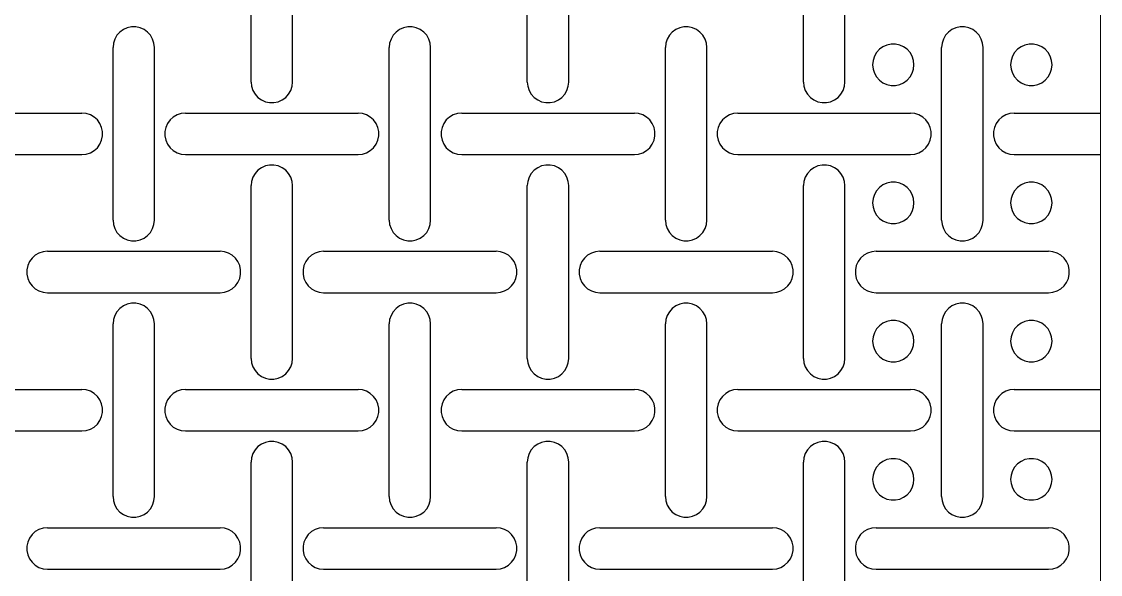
# Model space of a CAD drawing. Header units: metres. Extents: x 0 to 140, y -25 to 325.
# Drawn here: x 61.9 to 140, y 58.1 to 98.1 of the extents above; entities that cross this region are included whole.
import ezdxf

# ---------------------------------------------------------------- set-up
doc = ezdxf.new("R2010")
doc.units = ezdxf.units.M

msp = doc.modelspace()

# ---------------------------------------------------------------- linework, layer by layer
at = {"lineweight": 0}
msp.add_line((140, -25), (140, 325), dxfattribs=at)
for p, q in [((78.5, 93.75), (78.5, 106.25)), ((81.5, 93.75), (81.5, 106.25)), ((98.5, 93.75), (98.5, 106.25)), ((101.5, 93.75), (101.5, 106.25)), ((118.5, 93.75), (118.5, 106.25)), ((121.5, 93.75), (121.5, 106.25)), ((69.536, 97.677), (69.25, 97.549)), ((69.843, 97.742), (69.536, 97.677)), ((70.157, 97.742), (69.843, 97.742)), ((70.464, 97.677), (70.157, 97.742)), ((70.75, 97.549), (70.464, 97.677)), ((89.536, 97.677), (89.25, 97.549)), ((89.843, 97.742), (89.536, 97.677)), ((90.157, 97.742), (89.843, 97.742)), ((90.464, 97.677), (90.157, 97.742)), ((90.75, 97.549), (90.464, 97.677)), ((109.536, 97.677), (109.25, 97.549)), ((109.843, 97.742), (109.536, 97.677)), ((110.157, 97.742), (109.843, 97.742)), ((110.464, 97.677), (110.157, 97.742)), ((110.75, 97.549), (110.464, 97.677)), ((129.536, 97.677), (129.25, 97.549)), ((129.843, 97.742), (129.536, 97.677)), ((130.157, 97.742), (129.843, 97.742)), ((130.464, 97.677), (130.157, 97.742)), ((130.75, 97.549), (130.464, 97.677)), ((68.786, 97.132), (68.63, 96.86)), ((68.996, 97.365), (68.786, 97.132)), ((69.25, 97.549), (68.996, 97.365)), ((71.004, 97.365), (70.75, 97.549)), ((71.214, 97.132), (71.004, 97.365)), ((71.37, 96.86), (71.214, 97.132)), ((88.786, 97.132), (88.63, 96.86)), ((88.996, 97.365), (88.786, 97.132)), ((89.25, 97.549), (88.996, 97.365)), ((91.004, 97.365), (90.75, 97.549)), ((91.214, 97.132), (91.004, 97.365)), ((91.37, 96.86), (91.214, 97.132)), ((108.786, 97.132), (108.63, 96.86)), ((108.996, 97.365), (108.786, 97.132)), ((109.25, 97.549), (108.996, 97.365)), ((111.004, 97.365), (110.75, 97.549)), ((111.214, 97.132), (111.004, 97.365)), ((111.37, 96.86), (111.214, 97.132)), ((128.786, 97.132), (128.63, 96.86)), ((128.996, 97.365), (128.786, 97.132)), ((129.25, 97.549), (128.996, 97.365)), ((131.004, 97.365), (130.75, 97.549)), ((131.214, 97.132), (131.004, 97.365)), ((131.37, 96.86), (131.214, 97.132)), ((68.533, 96.562), (68.5, 96.25)), ((68.5, 83.75), (68.5, 96.25)), ((68.63, 96.86), (68.533, 96.562)), ((71.467, 96.562), (71.37, 96.86)), ((71.5, 96.25), (71.467, 96.562)), ((71.5, 83.75), (71.5, 96.25)), ((88.533, 96.562), (88.5, 96.25)), ((88.5, 83.75), (88.5, 96.25)), ((88.63, 96.86), (88.533, 96.562)), ((91.467, 96.562), (91.37, 96.86)), ((91.5, 96.25), (91.467, 96.562)), ((91.5, 83.75), (91.5, 96.25)), ((108.533, 96.562), (108.5, 96.25)), ((108.5, 83.75), (108.5, 96.25)), ((108.63, 96.86), (108.533, 96.562)), ((111.467, 96.562), (111.37, 96.86)), ((111.5, 96.25), (111.467, 96.562)), ((111.5, 83.75), (111.5, 96.25)), ((123.996, 96.115), (123.786, 95.882)), ((124.25, 96.299), (123.996, 96.115)), ((124.536, 96.427), (124.25, 96.299)), ((124.843, 96.492), (124.536, 96.427)), ((125.157, 96.492), (124.843, 96.492)), ((125.464, 96.427), (125.157, 96.492)), ((125.75, 96.299), (125.464, 96.427)), ((126.004, 96.115), (125.75, 96.299)), ((126.214, 95.882), (126.004, 96.115)), ((128.533, 96.562), (128.5, 96.25)), ((128.5, 83.75), (128.5, 96.25)), ((128.63, 96.86), (128.533, 96.562)), ((131.467, 96.562), (131.37, 96.86)), ((131.5, 96.25), (131.467, 96.562)), ((131.5, 83.75), (131.5, 96.25)), ((133.996, 96.115), (133.786, 95.882)), ((134.25, 96.299), (133.996, 96.115)), ((134.536, 96.427), (134.25, 96.299)), ((134.843, 96.492), (134.536, 96.427)), ((135.157, 96.492), (134.843, 96.492)), ((135.464, 96.427), (135.157, 96.492)), ((135.75, 96.299), (135.464, 96.427)), ((136.004, 96.115), (135.75, 96.299)), ((136.214, 95.882), (136.004, 96.115)), ((123.533, 95.312), (123.5, 95)), ((123.63, 95.61), (123.533, 95.312)), ((123.786, 95.882), (123.63, 95.61)), ((126.37, 95.61), (126.214, 95.882)), ((126.467, 95.312), (126.37, 95.61)), ((126.5, 95), (126.467, 95.312)), ((133.533, 95.312), (133.5, 95)), ((133.63, 95.61), (133.533, 95.312)), ((133.786, 95.882), (133.63, 95.61)), ((136.37, 95.61), (136.214, 95.882)), ((136.467, 95.312), (136.37, 95.61)), ((136.5, 95), (136.467, 95.312)), ((123.5, 95), (123.533, 94.688)), ((123.533, 94.688), (123.63, 94.39)), ((126.37, 94.39), (126.467, 94.688)), ((126.467, 94.688), (126.5, 95)), ((133.5, 95), (133.533, 94.688)), ((133.533, 94.688), (133.63, 94.39)), ((136.37, 94.39), (136.467, 94.688)), ((136.467, 94.688), (136.5, 95)), ((78.5, 93.75), (78.533, 93.438)), ((81.467, 93.438), (81.5, 93.75)), ((98.5, 93.75), (98.533, 93.438)), ((101.467, 93.438), (101.5, 93.75)), ((118.5, 93.75), (118.533, 93.438)), ((121.467, 93.438), (121.5, 93.75)), ((123.63, 94.39), (123.786, 94.118)), ((123.786, 94.118), (123.996, 93.885)), ((123.996, 93.885), (124.25, 93.701)), ((125.75, 93.701), (126.004, 93.885)), ((126.004, 93.885), (126.214, 94.118)), ((126.214, 94.118), (126.37, 94.39)), ((133.63, 94.39), (133.786, 94.118)), ((133.786, 94.118), (133.996, 93.885)), ((133.996, 93.885), (134.25, 93.701)), ((135.75, 93.701), (136.004, 93.885)), ((136.004, 93.885), (136.214, 94.118)), ((136.214, 94.118), (136.37, 94.39)), ((78.533, 93.438), (78.63, 93.14)), ((78.63, 93.14), (78.786, 92.868)), ((81.214, 92.868), (81.37, 93.14)), ((81.37, 93.14), (81.467, 93.438)), ((98.533, 93.438), (98.63, 93.14)), ((98.63, 93.14), (98.786, 92.868)), ((101.214, 92.868), (101.37, 93.14)), ((101.37, 93.14), (101.467, 93.438)), ((118.533, 93.438), (118.63, 93.14)), ((118.63, 93.14), (118.786, 92.868)), ((121.214, 92.868), (121.37, 93.14)), ((121.37, 93.14), (121.467, 93.438)), ((124.25, 93.701), (124.536, 93.573)), ((124.536, 93.573), (124.843, 93.508)), ((124.843, 93.508), (125.157, 93.508)), ((125.157, 93.508), (125.464, 93.573)), ((125.464, 93.573), (125.75, 93.701)), ((134.25, 93.701), (134.536, 93.573)), ((134.536, 93.573), (134.843, 93.508)), ((134.843, 93.508), (135.157, 93.508)), ((135.157, 93.508), (135.464, 93.573)), ((135.464, 93.573), (135.75, 93.701)), ((78.786, 92.868), (78.996, 92.635)), ((78.996, 92.635), (79.25, 92.451)), ((79.25, 92.451), (79.536, 92.323)), ((79.536, 92.323), (79.843, 92.258)), ((79.843, 92.258), (80.157, 92.258)), ((80.157, 92.258), (80.464, 92.323)), ((80.464, 92.323), (80.75, 92.451)), ((80.75, 92.451), (81.004, 92.635)), ((81.004, 92.635), (81.214, 92.868)), ((98.786, 92.868), (98.996, 92.635)), ((98.996, 92.635), (99.25, 92.451)), ((99.25, 92.451), (99.536, 92.323)), ((99.536, 92.323), (99.843, 92.258)), ((99.843, 92.258), (100.157, 92.258)), ((100.157, 92.258), (100.464, 92.323)), ((100.464, 92.323), (100.75, 92.451)), ((100.75, 92.451), (101.004, 92.635)), ((101.004, 92.635), (101.214, 92.868)), ((118.786, 92.868), (118.996, 92.635)), ((118.996, 92.635), (119.25, 92.451)), ((119.25, 92.451), (119.536, 92.323)), ((119.536, 92.323), (119.843, 92.258)), ((119.843, 92.258), (120.157, 92.258)), ((120.157, 92.258), (120.464, 92.323)), ((120.464, 92.323), (120.75, 92.451)), ((120.75, 92.451), (121.004, 92.635)), ((121.004, 92.635), (121.214, 92.868)), ((53.75, 91.5), (66.25, 91.5)), ((66.562, 91.467), (66.25, 91.5)), ((66.86, 91.37), (66.562, 91.467)), ((73.438, 91.467), (73.14, 91.37)), ((73.75, 91.5), (73.438, 91.467)), ((73.75, 91.5), (86.25, 91.5)), ((86.562, 91.467), (86.25, 91.5)), ((86.86, 91.37), (86.562, 91.467)), ((93.438, 91.467), (93.14, 91.37)), ((93.75, 91.5), (93.438, 91.467)), ((93.75, 91.5), (106.25, 91.5)), ((106.562, 91.467), (106.25, 91.5)), ((106.86, 91.37), (106.562, 91.467)), ((113.438, 91.467), (113.14, 91.37)), ((113.75, 91.5), (113.438, 91.467)), ((113.75, 91.5), (126.25, 91.5)), ((126.562, 91.467), (126.25, 91.5)), ((126.86, 91.37), (126.562, 91.467)), ((133.438, 91.467), (133.14, 91.37)), ((133.75, 91.5), (133.438, 91.467)), ((133.75, 91.5), (140, 91.5)), ((67.132, 91.214), (66.86, 91.37)), ((67.365, 91.004), (67.132, 91.214)), ((67.549, 90.75), (67.365, 91.004)), ((67.677, 90.464), (67.549, 90.75)), ((72.451, 90.75), (72.323, 90.464)), ((72.635, 91.004), (72.451, 90.75)), ((72.868, 91.214), (72.635, 91.004)), ((73.14, 91.37), (72.868, 91.214)), ((87.132, 91.214), (86.86, 91.37)), ((87.365, 91.004), (87.132, 91.214)), ((87.549, 90.75), (87.365, 91.004)), ((87.677, 90.464), (87.549, 90.75)), ((92.451, 90.75), (92.323, 90.464)), ((92.635, 91.004), (92.451, 90.75)), ((92.868, 91.214), (92.635, 91.004)), ((93.14, 91.37), (92.868, 91.214)), ((107.132, 91.214), (106.86, 91.37)), ((107.365, 91.004), (107.132, 91.214)), ((107.549, 90.75), (107.365, 91.004)), ((107.677, 90.464), (107.549, 90.75)), ((112.451, 90.75), (112.323, 90.464)), ((112.635, 91.004), (112.451, 90.75)), ((112.868, 91.214), (112.635, 91.004)), ((113.14, 91.37), (112.868, 91.214)), ((127.132, 91.214), (126.86, 91.37)), ((127.365, 91.004), (127.132, 91.214)), ((127.549, 90.75), (127.365, 91.004)), ((127.677, 90.464), (127.549, 90.75)), ((132.451, 90.75), (132.323, 90.464)), ((132.635, 91.004), (132.451, 90.75)), ((132.868, 91.214), (132.635, 91.004)), ((133.14, 91.37), (132.868, 91.214)), ((67.742, 90.157), (67.677, 90.464)), ((67.677, 89.536), (67.742, 89.843)), ((67.742, 89.843), (67.742, 90.157)), ((72.323, 90.464), (72.258, 90.157)), ((72.258, 90.157), (72.258, 89.843)), ((72.258, 89.843), (72.323, 89.536)), ((87.742, 90.157), (87.677, 90.464)), ((87.677, 89.536), (87.742, 89.843)), ((87.742, 89.843), (87.742, 90.157)), ((92.323, 90.464), (92.258, 90.157)), ((92.258, 90.157), (92.258, 89.843)), ((92.258, 89.843), (92.323, 89.536)), ((107.742, 90.157), (107.677, 90.464)), ((107.677, 89.536), (107.742, 89.843)), ((107.742, 89.843), (107.742, 90.157)), ((112.323, 90.464), (112.258, 90.157)), ((112.258, 90.157), (112.258, 89.843)), ((112.258, 89.843), (112.323, 89.536)), ((127.742, 90.157), (127.677, 90.464)), ((127.677, 89.536), (127.742, 89.843)), ((127.742, 89.843), (127.742, 90.157)), ((132.323, 90.464), (132.258, 90.157)), ((132.258, 90.157), (132.258, 89.843)), ((132.258, 89.843), (132.323, 89.536)), ((67.365, 88.996), (67.549, 89.25)), ((67.549, 89.25), (67.677, 89.536)), ((72.323, 89.536), (72.451, 89.25)), ((72.451, 89.25), (72.635, 88.996)), ((87.365, 88.996), (87.549, 89.25)), ((87.549, 89.25), (87.677, 89.536)), ((92.323, 89.536), (92.451, 89.25)), ((92.451, 89.25), (92.635, 88.996)), ((107.365, 88.996), (107.549, 89.25)), ((107.549, 89.25), (107.677, 89.536)), ((112.323, 89.536), (112.451, 89.25)), ((112.451, 89.25), (112.635, 88.996)), ((127.365, 88.996), (127.549, 89.25)), ((127.549, 89.25), (127.677, 89.536)), ((132.323, 89.536), (132.451, 89.25)), ((132.451, 89.25), (132.635, 88.996)), ((53.75, 88.5), (66.25, 88.5)), ((66.25, 88.5), (66.562, 88.533)), ((66.562, 88.533), (66.86, 88.63)), ((66.86, 88.63), (67.132, 88.786)), ((67.132, 88.786), (67.365, 88.996)), ((72.635, 88.996), (72.868, 88.786)), ((72.868, 88.786), (73.14, 88.63)), ((73.14, 88.63), (73.438, 88.533)), ((73.438, 88.533), (73.75, 88.5)), ((73.75, 88.5), (86.25, 88.5)), ((86.25, 88.5), (86.562, 88.533)), ((86.562, 88.533), (86.86, 88.63)), ((86.86, 88.63), (87.132, 88.786)), ((87.132, 88.786), (87.365, 88.996)), ((92.635, 88.996), (92.868, 88.786)), ((92.868, 88.786), (93.14, 88.63)), ((93.14, 88.63), (93.438, 88.533)), ((93.438, 88.533), (93.75, 88.5)), ((93.75, 88.5), (106.25, 88.5)), ((106.25, 88.5), (106.562, 88.533)), ((106.562, 88.533), (106.86, 88.63)), ((106.86, 88.63), (107.132, 88.786)), ((107.132, 88.786), (107.365, 88.996)), ((112.635, 88.996), (112.868, 88.786)), ((112.868, 88.786), (113.14, 88.63)), ((113.14, 88.63), (113.438, 88.533)), ((113.438, 88.533), (113.75, 88.5)), ((113.75, 88.5), (126.25, 88.5)), ((126.25, 88.5), (126.562, 88.533)), ((126.562, 88.533), (126.86, 88.63)), ((126.86, 88.63), (127.132, 88.786)), ((127.132, 88.786), (127.365, 88.996)), ((132.635, 88.996), (132.868, 88.786)), ((132.868, 88.786), (133.14, 88.63)), ((133.14, 88.63), (133.438, 88.533)), ((133.438, 88.533), (133.75, 88.5)), ((133.75, 88.5), (140, 88.5)), ((79.25, 87.549), (78.996, 87.365)), ((79.536, 87.677), (79.25, 87.549)), ((79.843, 87.742), (79.536, 87.677)), ((80.157, 87.742), (79.843, 87.742)), ((80.464, 87.677), (80.157, 87.742)), ((80.75, 87.549), (80.464, 87.677)), ((81.004, 87.365), (80.75, 87.549)), ((99.25, 87.549), (98.996, 87.365)), ((99.536, 87.677), (99.25, 87.549)), ((99.843, 87.742), (99.536, 87.677)), ((100.157, 87.742), (99.843, 87.742)), ((100.464, 87.677), (100.157, 87.742)), ((100.75, 87.549), (100.464, 87.677)), ((101.004, 87.365), (100.75, 87.549)), ((119.25, 87.549), (118.996, 87.365)), ((119.536, 87.677), (119.25, 87.549)), ((119.843, 87.742), (119.536, 87.677)), ((120.157, 87.742), (119.843, 87.742)), ((120.464, 87.677), (120.157, 87.742)), ((120.75, 87.549), (120.464, 87.677)), ((121.004, 87.365), (120.75, 87.549)), ((78.63, 86.86), (78.533, 86.562)), ((78.786, 87.132), (78.63, 86.86)), ((78.996, 87.365), (78.786, 87.132)), ((81.214, 87.132), (81.004, 87.365)), ((81.37, 86.86), (81.214, 87.132)), ((81.467, 86.562), (81.37, 86.86)), ((98.63, 86.86), (98.533, 86.562)), ((98.786, 87.132), (98.63, 86.86)), ((98.996, 87.365), (98.786, 87.132)), ((101.214, 87.132), (101.004, 87.365)), ((101.37, 86.86), (101.214, 87.132)), ((101.467, 86.562), (101.37, 86.86)), ((118.63, 86.86), (118.533, 86.562)), ((118.786, 87.132), (118.63, 86.86)), ((118.996, 87.365), (118.786, 87.132)), ((121.214, 87.132), (121.004, 87.365)), ((121.37, 86.86), (121.214, 87.132)), ((121.467, 86.562), (121.37, 86.86)), ((78.533, 86.562), (78.5, 86.25)), ((78.5, 73.75), (78.5, 86.25)), ((81.5, 86.25), (81.467, 86.562)), ((81.5, 73.75), (81.5, 86.25)), ((98.533, 86.562), (98.5, 86.25)), ((98.5, 73.75), (98.5, 86.25)), ((101.5, 86.25), (101.467, 86.562)), ((101.5, 73.75), (101.5, 86.25)), ((118.533, 86.562), (118.5, 86.25)), ((118.5, 73.75), (118.5, 86.25)), ((121.5, 86.25), (121.467, 86.562)), ((121.5, 73.75), (121.5, 86.25)), ((123.996, 86.115), (123.786, 85.882)), ((124.25, 86.299), (123.996, 86.115)), ((124.536, 86.427), (124.25, 86.299)), ((124.843, 86.492), (124.536, 86.427)), ((125.157, 86.492), (124.843, 86.492)), ((125.464, 86.427), (125.157, 86.492)), ((125.75, 86.299), (125.464, 86.427)), ((126.004, 86.115), (125.75, 86.299)), ((126.214, 85.882), (126.004, 86.115)), ((133.996, 86.115), (133.786, 85.882)), ((134.25, 86.299), (133.996, 86.115)), ((134.536, 86.427), (134.25, 86.299)), ((134.843, 86.492), (134.536, 86.427)), ((135.157, 86.492), (134.843, 86.492)), ((135.464, 86.427), (135.157, 86.492)), ((135.75, 86.299), (135.464, 86.427)), ((136.004, 86.115), (135.75, 86.299)), ((136.214, 85.882), (136.004, 86.115)), ((123.533, 85.312), (123.5, 85)), ((123.63, 85.61), (123.533, 85.312)), ((123.786, 85.882), (123.63, 85.61)), ((126.37, 85.61), (126.214, 85.882)), ((126.467, 85.312), (126.37, 85.61)), ((126.5, 85), (126.467, 85.312)), ((133.533, 85.312), (133.5, 85)), ((133.63, 85.61), (133.533, 85.312)), ((133.786, 85.882), (133.63, 85.61)), ((136.37, 85.61), (136.214, 85.882)), ((136.467, 85.312), (136.37, 85.61)), ((136.5, 85), (136.467, 85.312)), ((123.5, 85), (123.533, 84.688)), ((123.533, 84.688), (123.63, 84.39)), ((123.63, 84.39), (123.786, 84.118)), ((126.214, 84.118), (126.37, 84.39)), ((126.37, 84.39), (126.467, 84.688)), ((126.467, 84.688), (126.5, 85)), ((133.5, 85), (133.533, 84.688)), ((133.533, 84.688), (133.63, 84.39)), ((133.63, 84.39), (133.786, 84.118)), ((136.214, 84.118), (136.37, 84.39)), ((136.37, 84.39), (136.467, 84.688)), ((136.467, 84.688), (136.5, 85)), ((68.5, 83.75), (68.533, 83.438)), ((71.467, 83.438), (71.5, 83.75)), ((88.5, 83.75), (88.533, 83.438)), ((91.467, 83.438), (91.5, 83.75)), ((108.5, 83.75), (108.533, 83.438)), ((111.467, 83.438), (111.5, 83.75)), ((123.786, 84.118), (123.996, 83.885)), ((123.996, 83.885), (124.25, 83.701)), ((124.25, 83.701), (124.536, 83.573)), ((125.464, 83.573), (125.75, 83.701)), ((125.75, 83.701), (126.004, 83.885)), ((126.004, 83.885), (126.214, 84.118)), ((128.5, 83.75), (128.533, 83.438)), ((131.467, 83.438), (131.5, 83.75)), ((133.786, 84.118), (133.996, 83.885)), ((133.996, 83.885), (134.25, 83.701)), ((134.25, 83.701), (134.536, 83.573)), ((135.464, 83.573), (135.75, 83.701)), ((135.75, 83.701), (136.004, 83.885)), ((136.004, 83.885), (136.214, 84.118)), ((68.533, 83.438), (68.63, 83.14)), ((68.63, 83.14), (68.786, 82.868)), ((68.786, 82.868), (68.996, 82.635)), ((71.004, 82.635), (71.214, 82.868)), ((71.214, 82.868), (71.37, 83.14)), ((71.37, 83.14), (71.467, 83.438)), ((88.533, 83.438), (88.63, 83.14)), ((88.63, 83.14), (88.786, 82.868)), ((88.786, 82.868), (88.996, 82.635)), ((91.004, 82.635), (91.214, 82.868)), ((91.214, 82.868), (91.37, 83.14)), ((91.37, 83.14), (91.467, 83.438)), ((108.533, 83.438), (108.63, 83.14)), ((108.63, 83.14), (108.786, 82.868)), ((108.786, 82.868), (108.996, 82.635)), ((111.004, 82.635), (111.214, 82.868)), ((111.214, 82.868), (111.37, 83.14)), ((111.37, 83.14), (111.467, 83.438)), ((124.536, 83.573), (124.843, 83.508)), ((124.843, 83.508), (125.157, 83.508)), ((125.157, 83.508), (125.464, 83.573)), ((128.533, 83.438), (128.63, 83.14)), ((128.63, 83.14), (128.786, 82.868)), ((128.786, 82.868), (128.996, 82.635)), ((131.004, 82.635), (131.214, 82.868)), ((131.214, 82.868), (131.37, 83.14)), ((131.37, 83.14), (131.467, 83.438)), ((134.536, 83.573), (134.843, 83.508)), ((134.843, 83.508), (135.157, 83.508)), ((135.157, 83.508), (135.464, 83.573)), ((68.996, 82.635), (69.25, 82.451)), ((69.25, 82.451), (69.536, 82.323)), ((69.536, 82.323), (69.843, 82.258)), ((69.843, 82.258), (70.157, 82.258)), ((70.157, 82.258), (70.464, 82.323)), ((70.464, 82.323), (70.75, 82.451)), ((70.75, 82.451), (71.004, 82.635)), ((88.996, 82.635), (89.25, 82.451)), ((89.25, 82.451), (89.536, 82.323)), ((89.536, 82.323), (89.843, 82.258)), ((89.843, 82.258), (90.157, 82.258)), ((90.157, 82.258), (90.464, 82.323)), ((90.464, 82.323), (90.75, 82.451)), ((90.75, 82.451), (91.004, 82.635)), ((108.996, 82.635), (109.25, 82.451)), ((109.25, 82.451), (109.536, 82.323)), ((109.536, 82.323), (109.843, 82.258)), ((109.843, 82.258), (110.157, 82.258)), ((110.157, 82.258), (110.464, 82.323)), ((110.464, 82.323), (110.75, 82.451)), ((110.75, 82.451), (111.004, 82.635)), ((128.996, 82.635), (129.25, 82.451)), ((129.25, 82.451), (129.536, 82.323)), ((129.536, 82.323), (129.843, 82.258)), ((129.843, 82.258), (130.157, 82.258)), ((130.157, 82.258), (130.464, 82.323)), ((130.464, 82.323), (130.75, 82.451)), ((130.75, 82.451), (131.004, 82.635)), ((63.14, 81.37), (62.868, 81.214)), ((63.438, 81.467), (63.14, 81.37)), ((63.75, 81.5), (63.438, 81.467)), ((63.75, 81.5), (76.25, 81.5)), ((76.562, 81.467), (76.25, 81.5)), ((76.86, 81.37), (76.562, 81.467)), ((77.132, 81.214), (76.86, 81.37)), ((83.14, 81.37), (82.868, 81.214)), ((83.438, 81.467), (83.14, 81.37)), ((83.75, 81.5), (83.438, 81.467)), ((83.75, 81.5), (96.25, 81.5)), ((96.562, 81.467), (96.25, 81.5)), ((96.86, 81.37), (96.562, 81.467)), ((97.132, 81.214), (96.86, 81.37)), ((103.14, 81.37), (102.868, 81.214)), ((103.438, 81.467), (103.14, 81.37)), ((103.75, 81.5), (103.438, 81.467)), ((103.75, 81.5), (116.25, 81.5)), ((116.562, 81.467), (116.25, 81.5)), ((116.86, 81.37), (116.562, 81.467)), ((117.132, 81.214), (116.86, 81.37)), ((123.14, 81.37), (122.868, 81.214)), ((123.438, 81.467), (123.14, 81.37)), ((123.75, 81.5), (123.438, 81.467)), ((123.75, 81.5), (136.25, 81.5)), ((136.562, 81.467), (136.25, 81.5)), ((136.86, 81.37), (136.562, 81.467)), ((137.132, 81.214), (136.86, 81.37)), ((62.451, 80.75), (62.323, 80.464)), ((62.635, 81.004), (62.451, 80.75)), ((62.868, 81.214), (62.635, 81.004)), ((77.365, 81.004), (77.132, 81.214)), ((77.549, 80.75), (77.365, 81.004)), ((77.677, 80.464), (77.549, 80.75)), ((82.451, 80.75), (82.323, 80.464)), ((82.635, 81.004), (82.451, 80.75)), ((82.868, 81.214), (82.635, 81.004)), ((97.365, 81.004), (97.132, 81.214)), ((97.549, 80.75), (97.365, 81.004)), ((97.677, 80.464), (97.549, 80.75)), ((102.451, 80.75), (102.323, 80.464)), ((102.635, 81.004), (102.451, 80.75)), ((102.868, 81.214), (102.635, 81.004)), ((117.365, 81.004), (117.132, 81.214)), ((117.549, 80.75), (117.365, 81.004)), ((117.677, 80.464), (117.549, 80.75)), ((122.451, 80.75), (122.323, 80.464)), ((122.635, 81.004), (122.451, 80.75)), ((122.868, 81.214), (122.635, 81.004)), ((137.365, 81.004), (137.132, 81.214)), ((137.549, 80.75), (137.365, 81.004)), ((137.677, 80.464), (137.549, 80.75)), ((62.323, 80.464), (62.258, 80.157)), ((62.258, 80.157), (62.258, 79.843)), ((62.258, 79.843), (62.323, 79.536)), ((77.742, 80.157), (77.677, 80.464)), ((77.677, 79.536), (77.742, 79.843)), ((77.742, 79.843), (77.742, 80.157)), ((82.323, 80.464), (82.258, 80.157)), ((82.258, 80.157), (82.258, 79.843)), ((82.258, 79.843), (82.323, 79.536)), ((97.742, 80.157), (97.677, 80.464)), ((97.677, 79.536), (97.742, 79.843)), ((97.742, 79.843), (97.742, 80.157)), ((102.323, 80.464), (102.258, 80.157)), ((102.258, 80.157), (102.258, 79.843)), ((102.258, 79.843), (102.323, 79.536)), ((117.742, 80.157), (117.677, 80.464)), ((117.677, 79.536), (117.742, 79.843)), ((117.742, 79.843), (117.742, 80.157)), ((122.323, 80.464), (122.258, 80.157)), ((122.258, 80.157), (122.258, 79.843)), ((122.258, 79.843), (122.323, 79.536)), ((137.742, 80.157), (137.677, 80.464)), ((137.677, 79.536), (137.742, 79.843)), ((137.742, 79.843), (137.742, 80.157)), ((62.323, 79.536), (62.451, 79.25)), ((62.451, 79.25), (62.635, 78.996)), ((62.635, 78.996), (62.868, 78.786)), ((77.132, 78.786), (77.365, 78.996)), ((77.365, 78.996), (77.549, 79.25)), ((77.549, 79.25), (77.677, 79.536)), ((82.323, 79.536), (82.451, 79.25)), ((82.451, 79.25), (82.635, 78.996)), ((82.635, 78.996), (82.868, 78.786)), ((97.132, 78.786), (97.365, 78.996)), ((97.365, 78.996), (97.549, 79.25)), ((97.549, 79.25), (97.677, 79.536)), ((102.323, 79.536), (102.451, 79.25)), ((102.451, 79.25), (102.635, 78.996)), ((102.635, 78.996), (102.868, 78.786)), ((117.132, 78.786), (117.365, 78.996)), ((117.365, 78.996), (117.549, 79.25)), ((117.549, 79.25), (117.677, 79.536)), ((122.323, 79.536), (122.451, 79.25)), ((122.451, 79.25), (122.635, 78.996)), ((122.635, 78.996), (122.868, 78.786)), ((137.132, 78.786), (137.365, 78.996)), ((137.365, 78.996), (137.549, 79.25)), ((137.549, 79.25), (137.677, 79.536)), ((62.868, 78.786), (63.14, 78.63)), ((63.14, 78.63), (63.438, 78.533)), ((63.438, 78.533), (63.75, 78.5)), ((63.75, 78.5), (76.25, 78.5)), ((76.25, 78.5), (76.562, 78.533)), ((76.562, 78.533), (76.86, 78.63)), ((76.86, 78.63), (77.132, 78.786)), ((82.868, 78.786), (83.14, 78.63)), ((83.14, 78.63), (83.438, 78.533)), ((83.438, 78.533), (83.75, 78.5)), ((83.75, 78.5), (96.25, 78.5)), ((96.25, 78.5), (96.562, 78.533)), ((96.562, 78.533), (96.86, 78.63)), ((96.86, 78.63), (97.132, 78.786)), ((102.868, 78.786), (103.14, 78.63)), ((103.14, 78.63), (103.438, 78.533)), ((103.438, 78.533), (103.75, 78.5)), ((103.75, 78.5), (116.25, 78.5)), ((116.25, 78.5), (116.562, 78.533)), ((116.562, 78.533), (116.86, 78.63)), ((116.86, 78.63), (117.132, 78.786)), ((122.868, 78.786), (123.14, 78.63)), ((123.14, 78.63), (123.438, 78.533)), ((123.438, 78.533), (123.75, 78.5)), ((123.75, 78.5), (136.25, 78.5)), ((136.25, 78.5), (136.562, 78.533)), ((136.562, 78.533), (136.86, 78.63)), ((136.86, 78.63), (137.132, 78.786)), ((68.996, 77.365), (68.786, 77.132)), ((69.25, 77.549), (68.996, 77.365)), ((69.536, 77.677), (69.25, 77.549)), ((69.843, 77.742), (69.536, 77.677)), ((70.157, 77.742), (69.843, 77.742)), ((70.464, 77.677), (70.157, 77.742)), ((70.75, 77.549), (70.464, 77.677)), ((71.004, 77.365), (70.75, 77.549)), ((71.214, 77.132), (71.004, 77.365)), ((88.996, 77.365), (88.786, 77.132)), ((89.25, 77.549), (88.996, 77.365)), ((89.536, 77.677), (89.25, 77.549)), ((89.843, 77.742), (89.536, 77.677)), ((90.157, 77.742), (89.843, 77.742)), ((90.464, 77.677), (90.157, 77.742)), ((90.75, 77.549), (90.464, 77.677)), ((91.004, 77.365), (90.75, 77.549)), ((91.214, 77.132), (91.004, 77.365)), ((108.996, 77.365), (108.786, 77.132)), ((109.25, 77.549), (108.996, 77.365)), ((109.536, 77.677), (109.25, 77.549)), ((109.843, 77.742), (109.536, 77.677)), ((110.157, 77.742), (109.843, 77.742)), ((110.464, 77.677), (110.157, 77.742)), ((110.75, 77.549), (110.464, 77.677)), ((111.004, 77.365), (110.75, 77.549)), ((111.214, 77.132), (111.004, 77.365)), ((128.996, 77.365), (128.786, 77.132)), ((129.25, 77.549), (128.996, 77.365)), ((129.536, 77.677), (129.25, 77.549)), ((129.843, 77.742), (129.536, 77.677)), ((130.157, 77.742), (129.843, 77.742)), ((130.464, 77.677), (130.157, 77.742)), ((130.75, 77.549), (130.464, 77.677)), ((131.004, 77.365), (130.75, 77.549)), ((131.214, 77.132), (131.004, 77.365)), ((68.533, 76.562), (68.5, 76.25)), ((68.63, 76.86), (68.533, 76.562)), ((68.786, 77.132), (68.63, 76.86)), ((71.37, 76.86), (71.214, 77.132)), ((71.467, 76.562), (71.37, 76.86)), ((71.5, 76.25), (71.467, 76.562)), ((88.533, 76.562), (88.5, 76.25)), ((88.63, 76.86), (88.533, 76.562)), ((88.786, 77.132), (88.63, 76.86)), ((91.37, 76.86), (91.214, 77.132)), ((91.467, 76.562), (91.37, 76.86)), ((91.5, 76.25), (91.467, 76.562)), ((108.533, 76.562), (108.5, 76.25)), ((108.63, 76.86), (108.533, 76.562)), ((108.786, 77.132), (108.63, 76.86)), ((111.37, 76.86), (111.214, 77.132)), ((111.467, 76.562), (111.37, 76.86)), ((111.5, 76.25), (111.467, 76.562)), ((128.533, 76.562), (128.5, 76.25)), ((128.63, 76.86), (128.533, 76.562)), ((128.786, 77.132), (128.63, 76.86)), ((131.37, 76.86), (131.214, 77.132)), ((131.467, 76.562), (131.37, 76.86)), ((131.5, 76.25), (131.467, 76.562)), ((68.5, 63.75), (68.5, 76.25)), ((71.5, 63.75), (71.5, 76.25)), ((88.5, 63.75), (88.5, 76.25)), ((91.5, 63.75), (91.5, 76.25)), ((108.5, 63.75), (108.5, 76.25)), ((111.5, 63.75), (111.5, 76.25)), ((123.786, 75.882), (123.63, 75.61)), ((123.996, 76.115), (123.786, 75.882)), ((124.25, 76.299), (123.996, 76.115)), ((124.536, 76.427), (124.25, 76.299)), ((124.843, 76.492), (124.536, 76.427)), ((125.157, 76.492), (124.843, 76.492)), ((125.464, 76.427), (125.157, 76.492)), ((125.75, 76.299), (125.464, 76.427)), ((126.004, 76.115), (125.75, 76.299)), ((126.214, 75.882), (126.004, 76.115)), ((126.37, 75.61), (126.214, 75.882)), ((128.5, 63.75), (128.5, 76.25)), ((131.5, 63.75), (131.5, 76.25)), ((133.786, 75.882), (133.63, 75.61)), ((133.996, 76.115), (133.786, 75.882)), ((134.25, 76.299), (133.996, 76.115)), ((134.536, 76.427), (134.25, 76.299)), ((134.843, 76.492), (134.536, 76.427)), ((135.157, 76.492), (134.843, 76.492)), ((135.464, 76.427), (135.157, 76.492)), ((135.75, 76.299), (135.464, 76.427)), ((136.004, 76.115), (135.75, 76.299)), ((136.214, 75.882), (136.004, 76.115)), ((136.37, 75.61), (136.214, 75.882)), ((123.533, 75.312), (123.5, 75)), ((123.5, 75), (123.533, 74.688)), ((123.63, 75.61), (123.533, 75.312)), ((126.467, 75.312), (126.37, 75.61)), ((126.5, 75), (126.467, 75.312)), ((126.467, 74.688), (126.5, 75)), ((133.533, 75.312), (133.5, 75)), ((133.5, 75), (133.533, 74.688)), ((133.63, 75.61), (133.533, 75.312)), ((136.467, 75.312), (136.37, 75.61)), ((136.5, 75), (136.467, 75.312)), ((136.467, 74.688), (136.5, 75)), ((123.533, 74.688), (123.63, 74.39)), ((123.63, 74.39), (123.786, 74.118)), ((126.214, 74.118), (126.37, 74.39)), ((126.37, 74.39), (126.467, 74.688)), ((133.533, 74.688), (133.63, 74.39)), ((133.63, 74.39), (133.786, 74.118)), ((136.214, 74.118), (136.37, 74.39)), ((136.37, 74.39), (136.467, 74.688)), ((78.5, 73.75), (78.533, 73.438)), ((78.533, 73.438), (78.63, 73.14)), ((81.37, 73.14), (81.467, 73.438)), ((81.467, 73.438), (81.5, 73.75)), ((98.5, 73.75), (98.533, 73.438)), ((98.533, 73.438), (98.63, 73.14)), ((101.37, 73.14), (101.467, 73.438)), ((101.467, 73.438), (101.5, 73.75)), ((118.5, 73.75), (118.533, 73.438)), ((118.533, 73.438), (118.63, 73.14)), ((121.37, 73.14), (121.467, 73.438)), ((121.467, 73.438), (121.5, 73.75)), ((123.786, 74.118), (123.996, 73.885)), ((123.996, 73.885), (124.25, 73.701)), ((124.25, 73.701), (124.536, 73.573)), ((124.536, 73.573), (124.843, 73.508)), ((124.843, 73.508), (125.157, 73.508)), ((125.157, 73.508), (125.464, 73.573)), ((125.464, 73.573), (125.75, 73.701)), ((125.75, 73.701), (126.004, 73.885)), ((126.004, 73.885), (126.214, 74.118)), ((133.786, 74.118), (133.996, 73.885)), ((133.996, 73.885), (134.25, 73.701)), ((134.25, 73.701), (134.536, 73.573)), ((134.536, 73.573), (134.843, 73.508)), ((134.843, 73.508), (135.157, 73.508)), ((135.157, 73.508), (135.464, 73.573)), ((135.464, 73.573), (135.75, 73.701)), ((135.75, 73.701), (136.004, 73.885)), ((136.004, 73.885), (136.214, 74.118)), ((78.63, 73.14), (78.786, 72.868)), ((78.786, 72.868), (78.996, 72.635)), ((81.004, 72.635), (81.214, 72.868)), ((81.214, 72.868), (81.37, 73.14)), ((98.63, 73.14), (98.786, 72.868)), ((98.786, 72.868), (98.996, 72.635)), ((101.004, 72.635), (101.214, 72.868)), ((101.214, 72.868), (101.37, 73.14)), ((118.63, 73.14), (118.786, 72.868)), ((118.786, 72.868), (118.996, 72.635)), ((121.004, 72.635), (121.214, 72.868)), ((121.214, 72.868), (121.37, 73.14)), ((78.996, 72.635), (79.25, 72.451)), ((79.25, 72.451), (79.536, 72.323)), ((79.536, 72.323), (79.843, 72.258)), ((79.843, 72.258), (80.157, 72.258)), ((80.157, 72.258), (80.464, 72.323)), ((80.464, 72.323), (80.75, 72.451)), ((80.75, 72.451), (81.004, 72.635)), ((98.996, 72.635), (99.25, 72.451)), ((99.25, 72.451), (99.536, 72.323)), ((99.536, 72.323), (99.843, 72.258)), ((99.843, 72.258), (100.157, 72.258)), ((100.157, 72.258), (100.464, 72.323)), ((100.464, 72.323), (100.75, 72.451)), ((100.75, 72.451), (101.004, 72.635)), ((118.996, 72.635), (119.25, 72.451)), ((119.25, 72.451), (119.536, 72.323)), ((119.536, 72.323), (119.843, 72.258)), ((119.843, 72.258), (120.157, 72.258)), ((120.157, 72.258), (120.464, 72.323)), ((120.464, 72.323), (120.75, 72.451)), ((120.75, 72.451), (121.004, 72.635)), ((53.75, 71.5), (66.25, 71.5)), ((66.562, 71.467), (66.25, 71.5)), ((66.86, 71.37), (66.562, 71.467)), ((67.132, 71.214), (66.86, 71.37)), ((67.365, 71.004), (67.132, 71.214)), ((72.868, 71.214), (72.635, 71.004)), ((73.14, 71.37), (72.868, 71.214)), ((73.438, 71.467), (73.14, 71.37)), ((73.75, 71.5), (73.438, 71.467)), ((73.75, 71.5), (86.25, 71.5)), ((86.562, 71.467), (86.25, 71.5)), ((86.86, 71.37), (86.562, 71.467)), ((87.132, 71.214), (86.86, 71.37)), ((87.365, 71.004), (87.132, 71.214)), ((92.868, 71.214), (92.635, 71.004)), ((93.14, 71.37), (92.868, 71.214)), ((93.438, 71.467), (93.14, 71.37)), ((93.75, 71.5), (93.438, 71.467)), ((93.75, 71.5), (106.25, 71.5)), ((106.562, 71.467), (106.25, 71.5)), ((106.86, 71.37), (106.562, 71.467)), ((107.132, 71.214), (106.86, 71.37)), ((107.365, 71.004), (107.132, 71.214)), ((112.868, 71.214), (112.635, 71.004)), ((113.14, 71.37), (112.868, 71.214)), ((113.438, 71.467), (113.14, 71.37)), ((113.75, 71.5), (113.438, 71.467)), ((113.75, 71.5), (126.25, 71.5)), ((126.562, 71.467), (126.25, 71.5)), ((126.86, 71.37), (126.562, 71.467)), ((127.132, 71.214), (126.86, 71.37)), ((127.365, 71.004), (127.132, 71.214)), ((132.868, 71.214), (132.635, 71.004)), ((133.14, 71.37), (132.868, 71.214)), ((133.438, 71.467), (133.14, 71.37)), ((133.75, 71.5), (133.438, 71.467)), ((133.75, 71.5), (140, 71.5)), ((67.549, 70.75), (67.365, 71.004)), ((67.677, 70.464), (67.549, 70.75)), ((67.742, 70.157), (67.677, 70.464)), ((72.323, 70.464), (72.258, 70.157)), ((72.451, 70.75), (72.323, 70.464)), ((72.635, 71.004), (72.451, 70.75)), ((87.549, 70.75), (87.365, 71.004)), ((87.677, 70.464), (87.549, 70.75)), ((87.742, 70.157), (87.677, 70.464)), ((92.323, 70.464), (92.258, 70.157)), ((92.451, 70.75), (92.323, 70.464)), ((92.635, 71.004), (92.451, 70.75)), ((107.549, 70.75), (107.365, 71.004)), ((107.677, 70.464), (107.549, 70.75)), ((107.742, 70.157), (107.677, 70.464)), ((112.323, 70.464), (112.258, 70.157)), ((112.451, 70.75), (112.323, 70.464)), ((112.635, 71.004), (112.451, 70.75)), ((127.549, 70.75), (127.365, 71.004)), ((127.677, 70.464), (127.549, 70.75)), ((127.742, 70.157), (127.677, 70.464)), ((132.323, 70.464), (132.258, 70.157)), ((132.451, 70.75), (132.323, 70.464)), ((132.635, 71.004), (132.451, 70.75)), ((67.549, 69.25), (67.677, 69.536)), ((67.677, 69.536), (67.742, 69.843)), ((67.742, 69.843), (67.742, 70.157)), ((72.258, 70.157), (72.258, 69.843)), ((72.258, 69.843), (72.323, 69.536)), ((72.323, 69.536), (72.451, 69.25)), ((87.549, 69.25), (87.677, 69.536)), ((87.677, 69.536), (87.742, 69.843)), ((87.742, 69.843), (87.742, 70.157)), ((92.258, 70.157), (92.258, 69.843)), ((92.258, 69.843), (92.323, 69.536)), ((92.323, 69.536), (92.451, 69.25)), ((107.549, 69.25), (107.677, 69.536)), ((107.677, 69.536), (107.742, 69.843)), ((107.742, 69.843), (107.742, 70.157)), ((112.258, 70.157), (112.258, 69.843)), ((112.258, 69.843), (112.323, 69.536)), ((112.323, 69.536), (112.451, 69.25)), ((127.549, 69.25), (127.677, 69.536)), ((127.677, 69.536), (127.742, 69.843)), ((127.742, 69.843), (127.742, 70.157)), ((132.258, 70.157), (132.258, 69.843)), ((132.258, 69.843), (132.323, 69.536)), ((132.323, 69.536), (132.451, 69.25)), ((66.86, 68.63), (67.132, 68.786)), ((67.132, 68.786), (67.365, 68.996)), ((67.365, 68.996), (67.549, 69.25)), ((72.451, 69.25), (72.635, 68.996)), ((72.635, 68.996), (72.868, 68.786)), ((72.868, 68.786), (73.14, 68.63)), ((86.86, 68.63), (87.132, 68.786)), ((87.132, 68.786), (87.365, 68.996)), ((87.365, 68.996), (87.549, 69.25)), ((92.451, 69.25), (92.635, 68.996)), ((92.635, 68.996), (92.868, 68.786)), ((92.868, 68.786), (93.14, 68.63)), ((106.86, 68.63), (107.132, 68.786)), ((107.132, 68.786), (107.365, 68.996)), ((107.365, 68.996), (107.549, 69.25)), ((112.451, 69.25), (112.635, 68.996)), ((112.635, 68.996), (112.868, 68.786)), ((112.868, 68.786), (113.14, 68.63)), ((126.86, 68.63), (127.132, 68.786)), ((127.132, 68.786), (127.365, 68.996)), ((127.365, 68.996), (127.549, 69.25)), ((132.451, 69.25), (132.635, 68.996)), ((132.635, 68.996), (132.868, 68.786)), ((132.868, 68.786), (133.14, 68.63)), ((53.75, 68.5), (66.25, 68.5)), ((66.25, 68.5), (66.562, 68.533)), ((66.562, 68.533), (66.86, 68.63)), ((73.14, 68.63), (73.438, 68.533)), ((73.438, 68.533), (73.75, 68.5)), ((73.75, 68.5), (86.25, 68.5)), ((86.25, 68.5), (86.562, 68.533)), ((86.562, 68.533), (86.86, 68.63)), ((93.14, 68.63), (93.438, 68.533)), ((93.438, 68.533), (93.75, 68.5)), ((93.75, 68.5), (106.25, 68.5)), ((106.25, 68.5), (106.562, 68.533)), ((106.562, 68.533), (106.86, 68.63)), ((113.14, 68.63), (113.438, 68.533)), ((113.438, 68.533), (113.75, 68.5)), ((113.75, 68.5), (126.25, 68.5)), ((126.25, 68.5), (126.562, 68.533)), ((126.562, 68.533), (126.86, 68.63)), ((133.14, 68.63), (133.438, 68.533)), ((133.438, 68.533), (133.75, 68.5)), ((133.75, 68.5), (140, 68.5)), ((78.996, 67.365), (78.786, 67.132)), ((79.25, 67.549), (78.996, 67.365)), ((79.536, 67.677), (79.25, 67.549)), ((79.843, 67.742), (79.536, 67.677)), ((80.157, 67.742), (79.843, 67.742)), ((80.464, 67.677), (80.157, 67.742)), ((80.75, 67.549), (80.464, 67.677)), ((81.004, 67.365), (80.75, 67.549)), ((81.214, 67.132), (81.004, 67.365)), ((98.996, 67.365), (98.786, 67.132)), ((99.25, 67.549), (98.996, 67.365)), ((99.536, 67.677), (99.25, 67.549)), ((99.843, 67.742), (99.536, 67.677)), ((100.157, 67.742), (99.843, 67.742)), ((100.464, 67.677), (100.157, 67.742)), ((100.75, 67.549), (100.464, 67.677)), ((101.004, 67.365), (100.75, 67.549)), ((101.214, 67.132), (101.004, 67.365)), ((118.996, 67.365), (118.786, 67.132)), ((119.25, 67.549), (118.996, 67.365)), ((119.536, 67.677), (119.25, 67.549)), ((119.843, 67.742), (119.536, 67.677)), ((120.157, 67.742), (119.843, 67.742)), ((120.464, 67.677), (120.157, 67.742)), ((120.75, 67.549), (120.464, 67.677)), ((121.004, 67.365), (120.75, 67.549)), ((121.214, 67.132), (121.004, 67.365)), ((78.533, 66.562), (78.5, 66.25)), ((78.63, 66.86), (78.533, 66.562)), ((78.786, 67.132), (78.63, 66.86)), ((81.37, 66.86), (81.214, 67.132)), ((81.467, 66.562), (81.37, 66.86)), ((81.5, 66.25), (81.467, 66.562)), ((98.533, 66.562), (98.5, 66.25)), ((98.63, 66.86), (98.533, 66.562)), ((98.786, 67.132), (98.63, 66.86)), ((101.37, 66.86), (101.214, 67.132)), ((101.467, 66.562), (101.37, 66.86)), ((101.5, 66.25), (101.467, 66.562)), ((118.533, 66.562), (118.5, 66.25)), ((118.63, 66.86), (118.533, 66.562)), ((118.786, 67.132), (118.63, 66.86)), ((121.37, 66.86), (121.214, 67.132)), ((121.467, 66.562), (121.37, 66.86)), ((121.5, 66.25), (121.467, 66.562)), ((124.536, 66.427), (124.25, 66.299)), ((124.843, 66.492), (124.536, 66.427)), ((125.157, 66.492), (124.843, 66.492)), ((125.464, 66.427), (125.157, 66.492)), ((125.75, 66.299), (125.464, 66.427)), ((134.536, 66.427), (134.25, 66.299)), ((134.843, 66.492), (134.536, 66.427)), ((135.157, 66.492), (134.843, 66.492)), ((135.464, 66.427), (135.157, 66.492)), ((135.75, 66.299), (135.464, 66.427)), ((78.5, 53.75), (78.5, 66.25)), ((81.5, 53.75), (81.5, 66.25)), ((98.5, 53.75), (98.5, 66.25)), ((101.5, 53.75), (101.5, 66.25)), ((118.5, 53.75), (118.5, 66.25)), ((121.5, 53.75), (121.5, 66.25)), ((123.786, 65.882), (123.63, 65.61)), ((123.996, 66.115), (123.786, 65.882)), ((124.25, 66.299), (123.996, 66.115)), ((126.004, 66.115), (125.75, 66.299)), ((126.214, 65.882), (126.004, 66.115)), ((126.37, 65.61), (126.214, 65.882)), ((133.786, 65.882), (133.63, 65.61)), ((133.996, 66.115), (133.786, 65.882)), ((134.25, 66.299), (133.996, 66.115)), ((136.004, 66.115), (135.75, 66.299)), ((136.214, 65.882), (136.004, 66.115)), ((136.37, 65.61), (136.214, 65.882)), ((123.533, 65.312), (123.5, 65)), ((123.5, 65), (123.533, 64.688)), ((123.63, 65.61), (123.533, 65.312)), ((126.467, 65.312), (126.37, 65.61)), ((126.5, 65), (126.467, 65.312)), ((126.467, 64.688), (126.5, 65)), ((133.533, 65.312), (133.5, 65)), ((133.5, 65), (133.533, 64.688)), ((133.63, 65.61), (133.533, 65.312)), ((136.467, 65.312), (136.37, 65.61)), ((136.5, 65), (136.467, 65.312)), ((136.467, 64.688), (136.5, 65)), ((123.533, 64.688), (123.63, 64.39)), ((123.63, 64.39), (123.786, 64.118)), ((123.786, 64.118), (123.996, 63.885)), ((126.004, 63.885), (126.214, 64.118)), ((126.214, 64.118), (126.37, 64.39)), ((126.37, 64.39), (126.467, 64.688)), ((133.533, 64.688), (133.63, 64.39)), ((133.63, 64.39), (133.786, 64.118)), ((133.786, 64.118), (133.996, 63.885)), ((136.004, 63.885), (136.214, 64.118)), ((136.214, 64.118), (136.37, 64.39)), ((136.37, 64.39), (136.467, 64.688)), ((68.5, 63.75), (68.533, 63.438)), ((68.533, 63.438), (68.63, 63.14)), ((71.37, 63.14), (71.467, 63.438)), ((71.467, 63.438), (71.5, 63.75)), ((88.5, 63.75), (88.533, 63.438)), ((88.533, 63.438), (88.63, 63.14)), ((91.37, 63.14), (91.467, 63.438)), ((91.467, 63.438), (91.5, 63.75)), ((108.5, 63.75), (108.533, 63.438)), ((108.533, 63.438), (108.63, 63.14)), ((111.37, 63.14), (111.467, 63.438)), ((111.467, 63.438), (111.5, 63.75)), ((123.996, 63.885), (124.25, 63.701)), ((124.25, 63.701), (124.536, 63.573)), ((124.536, 63.573), (124.843, 63.508)), ((124.843, 63.508), (125.157, 63.508)), ((125.157, 63.508), (125.464, 63.573)), ((125.464, 63.573), (125.75, 63.701)), ((125.75, 63.701), (126.004, 63.885)), ((128.5, 63.75), (128.533, 63.438)), ((128.533, 63.438), (128.63, 63.14)), ((131.37, 63.14), (131.467, 63.438)), ((131.467, 63.438), (131.5, 63.75)), ((133.996, 63.885), (134.25, 63.701)), ((134.25, 63.701), (134.536, 63.573)), ((134.536, 63.573), (134.843, 63.508)), ((134.843, 63.508), (135.157, 63.508)), ((135.157, 63.508), (135.464, 63.573)), ((135.464, 63.573), (135.75, 63.701)), ((135.75, 63.701), (136.004, 63.885)), ((68.63, 63.14), (68.786, 62.868)), ((68.786, 62.868), (68.996, 62.635)), ((68.996, 62.635), (69.25, 62.451)), ((70.75, 62.451), (71.004, 62.635)), ((71.004, 62.635), (71.214, 62.868)), ((71.214, 62.868), (71.37, 63.14)), ((88.63, 63.14), (88.786, 62.868)), ((88.786, 62.868), (88.996, 62.635)), ((88.996, 62.635), (89.25, 62.451)), ((90.75, 62.451), (91.004, 62.635)), ((91.004, 62.635), (91.214, 62.868)), ((91.214, 62.868), (91.37, 63.14)), ((108.63, 63.14), (108.786, 62.868)), ((108.786, 62.868), (108.996, 62.635)), ((108.996, 62.635), (109.25, 62.451)), ((110.75, 62.451), (111.004, 62.635)), ((111.004, 62.635), (111.214, 62.868)), ((111.214, 62.868), (111.37, 63.14)), ((128.63, 63.14), (128.786, 62.868)), ((128.786, 62.868), (128.996, 62.635)), ((128.996, 62.635), (129.25, 62.451)), ((130.75, 62.451), (131.004, 62.635)), ((131.004, 62.635), (131.214, 62.868)), ((131.214, 62.868), (131.37, 63.14)), ((69.25, 62.451), (69.536, 62.323)), ((69.536, 62.323), (69.843, 62.258)), ((69.843, 62.258), (70.157, 62.258)), ((70.157, 62.258), (70.464, 62.323)), ((70.464, 62.323), (70.75, 62.451)), ((89.25, 62.451), (89.536, 62.323)), ((89.536, 62.323), (89.843, 62.258)), ((89.843, 62.258), (90.157, 62.258)), ((90.157, 62.258), (90.464, 62.323)), ((90.464, 62.323), (90.75, 62.451)), ((109.25, 62.451), (109.536, 62.323)), ((109.536, 62.323), (109.843, 62.258)), ((109.843, 62.258), (110.157, 62.258)), ((110.157, 62.258), (110.464, 62.323)), ((110.464, 62.323), (110.75, 62.451)), ((129.25, 62.451), (129.536, 62.323)), ((129.536, 62.323), (129.843, 62.258)), ((129.843, 62.258), (130.157, 62.258)), ((130.157, 62.258), (130.464, 62.323)), ((130.464, 62.323), (130.75, 62.451)), ((62.635, 61.004), (62.451, 60.75)), ((62.868, 61.214), (62.635, 61.004)), ((63.14, 61.37), (62.868, 61.214)), ((63.438, 61.467), (63.14, 61.37)), ((63.75, 61.5), (63.438, 61.467)), ((63.75, 61.5), (76.25, 61.5)), ((76.562, 61.467), (76.25, 61.5)), ((76.86, 61.37), (76.562, 61.467)), ((77.132, 61.214), (76.86, 61.37)), ((77.365, 61.004), (77.132, 61.214)), ((77.549, 60.75), (77.365, 61.004)), ((82.635, 61.004), (82.451, 60.75)), ((82.868, 61.214), (82.635, 61.004)), ((83.14, 61.37), (82.868, 61.214)), ((83.438, 61.467), (83.14, 61.37)), ((83.75, 61.5), (83.438, 61.467)), ((83.75, 61.5), (96.25, 61.5)), ((96.562, 61.467), (96.25, 61.5)), ((96.86, 61.37), (96.562, 61.467)), ((97.132, 61.214), (96.86, 61.37)), ((97.365, 61.004), (97.132, 61.214)), ((97.549, 60.75), (97.365, 61.004)), ((102.635, 61.004), (102.451, 60.75)), ((102.868, 61.214), (102.635, 61.004)), ((103.14, 61.37), (102.868, 61.214)), ((103.438, 61.467), (103.14, 61.37)), ((103.75, 61.5), (103.438, 61.467)), ((103.75, 61.5), (116.25, 61.5)), ((116.562, 61.467), (116.25, 61.5)), ((116.86, 61.37), (116.562, 61.467)), ((117.132, 61.214), (116.86, 61.37)), ((117.365, 61.004), (117.132, 61.214)), ((117.549, 60.75), (117.365, 61.004)), ((122.635, 61.004), (122.451, 60.75)), ((122.868, 61.214), (122.635, 61.004)), ((123.14, 61.37), (122.868, 61.214)), ((123.438, 61.467), (123.14, 61.37)), ((123.75, 61.5), (123.438, 61.467)), ((123.75, 61.5), (136.25, 61.5)), ((136.562, 61.467), (136.25, 61.5)), ((136.86, 61.37), (136.562, 61.467)), ((137.132, 61.214), (136.86, 61.37)), ((137.365, 61.004), (137.132, 61.214)), ((137.549, 60.75), (137.365, 61.004)), ((62.323, 60.464), (62.258, 60.157)), ((62.258, 60.157), (62.258, 59.843)), ((62.451, 60.75), (62.323, 60.464)), ((77.677, 60.464), (77.549, 60.75)), ((77.742, 60.157), (77.677, 60.464)), ((77.742, 59.843), (77.742, 60.157)), ((82.323, 60.464), (82.258, 60.157)), ((82.258, 60.157), (82.258, 59.843)), ((82.451, 60.75), (82.323, 60.464)), ((97.677, 60.464), (97.549, 60.75)), ((97.742, 60.157), (97.677, 60.464)), ((97.742, 59.843), (97.742, 60.157)), ((102.323, 60.464), (102.258, 60.157)), ((102.258, 60.157), (102.258, 59.843)), ((102.451, 60.75), (102.323, 60.464)), ((117.677, 60.464), (117.549, 60.75)), ((117.742, 60.157), (117.677, 60.464)), ((117.742, 59.843), (117.742, 60.157)), ((122.323, 60.464), (122.258, 60.157)), ((122.258, 60.157), (122.258, 59.843)), ((122.451, 60.75), (122.323, 60.464)), ((137.677, 60.464), (137.549, 60.75)), ((137.742, 60.157), (137.677, 60.464)), ((137.742, 59.843), (137.742, 60.157)), ((62.258, 59.843), (62.323, 59.536)), ((62.323, 59.536), (62.451, 59.25)), ((77.549, 59.25), (77.677, 59.536)), ((77.677, 59.536), (77.742, 59.843)), ((82.258, 59.843), (82.323, 59.536)), ((82.323, 59.536), (82.451, 59.25)), ((97.549, 59.25), (97.677, 59.536)), ((97.677, 59.536), (97.742, 59.843)), ((102.258, 59.843), (102.323, 59.536)), ((102.323, 59.536), (102.451, 59.25)), ((117.549, 59.25), (117.677, 59.536)), ((117.677, 59.536), (117.742, 59.843)), ((122.258, 59.843), (122.323, 59.536)), ((122.323, 59.536), (122.451, 59.25)), ((137.549, 59.25), (137.677, 59.536)), ((137.677, 59.536), (137.742, 59.843)), ((62.451, 59.25), (62.635, 58.996)), ((62.635, 58.996), (62.868, 58.786)), ((62.868, 58.786), (63.14, 58.63)), ((63.14, 58.63), (63.438, 58.533)), ((76.562, 58.533), (76.86, 58.63)), ((76.86, 58.63), (77.132, 58.786)), ((77.132, 58.786), (77.365, 58.996)), ((77.365, 58.996), (77.549, 59.25)), ((82.451, 59.25), (82.635, 58.996)), ((82.635, 58.996), (82.868, 58.786)), ((82.868, 58.786), (83.14, 58.63)), ((83.14, 58.63), (83.438, 58.533)), ((96.562, 58.533), (96.86, 58.63)), ((96.86, 58.63), (97.132, 58.786)), ((97.132, 58.786), (97.365, 58.996)), ((97.365, 58.996), (97.549, 59.25)), ((102.451, 59.25), (102.635, 58.996)), ((102.635, 58.996), (102.868, 58.786)), ((102.868, 58.786), (103.14, 58.63)), ((103.14, 58.63), (103.438, 58.533)), ((116.562, 58.533), (116.86, 58.63)), ((116.86, 58.63), (117.132, 58.786)), ((117.132, 58.786), (117.365, 58.996)), ((117.365, 58.996), (117.549, 59.25)), ((122.451, 59.25), (122.635, 58.996)), ((122.635, 58.996), (122.868, 58.786)), ((122.868, 58.786), (123.14, 58.63)), ((123.14, 58.63), (123.438, 58.533)), ((136.562, 58.533), (136.86, 58.63)), ((136.86, 58.63), (137.132, 58.786)), ((137.132, 58.786), (137.365, 58.996)), ((137.365, 58.996), (137.549, 59.25)), ((63.438, 58.533), (63.75, 58.5)), ((63.75, 58.5), (76.25, 58.5)), ((76.25, 58.5), (76.562, 58.533)), ((83.438, 58.533), (83.75, 58.5)), ((83.75, 58.5), (96.25, 58.5)), ((96.25, 58.5), (96.562, 58.533)), ((103.438, 58.533), (103.75, 58.5)), ((103.75, 58.5), (116.25, 58.5)), ((116.25, 58.5), (116.562, 58.533)), ((123.438, 58.533), (123.75, 58.5)), ((123.75, 58.5), (136.25, 58.5)), ((136.25, 58.5), (136.562, 58.533))]:
    msp.add_line(p, q)

doc.saveas('drawing.dxf')
